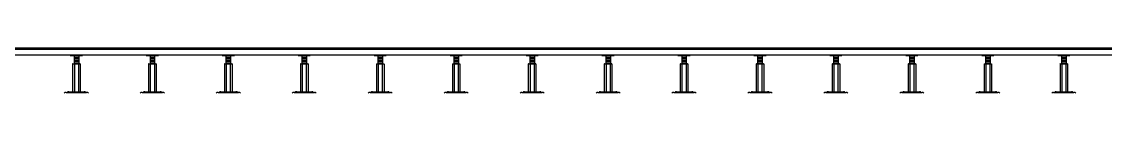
# Model space of a CAD drawing. Header units: millimetres. Extents: x 17311 to 801382, y -242618 to -104888.
# Drawn here: x 520533 to 524100, y -194279 to -194129 of the extents above; entities that cross this region are included whole.
import ezdxf

# ---------------------------------------------------------------- set-up
doc = ezdxf.new("R2010")
doc.units = ezdxf.units.MM
doc.header["$LTSCALE"] = 250
for name, color, linetype in [('A-ELE-4', 4, 'Continuous'), ('A-ELE-8', 8, 'Continuous'), ('GES', 7, 'Continuous')]:
    doc.layers.add(name, color=color, linetype=linetype)

# ---------------------------------------------------------------- blocks, each defined once
blk = doc.blocks.new('*U108')
at = {"layer": 'A-ELE-4'}
blk.add_line((-8.1, 0), (12441.9, 0), dxfattribs=at)
at = {"layer": 'A-ELE-8'}
for p, q in [((-8.1, -5), (12441.9, -5)), ((-8.1, -23), (12441.9, -23))]:
    blk.add_line(p, q, dxfattribs=at)
blk = doc.blocks.new('*U109')
at = {"layer": 'GES', "color": 8}
for p, q in [((44345, 2017, 0), (44345, 2019.5, 0)), ((44345, 2019.5, 0), (44385, 2019.5, 0)), ((44345, 2017, 0), (44385, 2017, 0)), ((44357.4, 2017, 0), (44357.4, 2007.2, 0)), ((44357.4, 2013.6, 0), (44357.4, 1989.7, 0)), ((44357.4, 2011.6, 0), (44372.6, 2011.6, 0)), ((44357.4, 2011.6, 0), (44372.6, 2011.6, 0)), ((44357.4, 2006.6, 0), (44372.6, 2006.6, 0)), ((44357.4, 2006.6, 0), (44372.6, 2006.6, 0)), ((44357.4, 2001.6, 0), (44372.6, 2001.6, 0)), ((44357.4, 2001.6, 0), (44372.6, 2001.6, 0)), ((44372.6, 2017, 0), (44372.6, 2007.2, 0)), ((44372.6, 2013.6, 0), (44372.6, 1989.7, 0)), ((44385, 2017, 0), (44385, 2019.5, 0)), ((44595, 2017, 0), (44595, 2019.5, 0)), ((44595, 2019.5, 0), (44635, 2019.5, 0)), ((44595, 2017, 0), (44635, 2017, 0)), ((44607.4, 2017, 0), (44607.4, 2007.2, 0)), ((44607.4, 2013.6, 0), (44607.4, 1989.7, 0)), ((44607.4, 2011.6, 0), (44622.6, 2011.6, 0)), ((44607.4, 2011.6, 0), (44622.6, 2011.6, 0)), ((44607.4, 2006.6, 0), (44622.6, 2006.6, 0)), ((44607.4, 2006.6, 0), (44622.6, 2006.6, 0)), ((44607.4, 2001.6, 0), (44622.6, 2001.6, 0)), ((44607.4, 2001.6, 0), (44622.6, 2001.6, 0)), ((44622.6, 2017, 0), (44622.6, 2007.2, 0)), ((44622.6, 2013.6, 0), (44622.6, 1989.7, 0)), ((44635, 2017, 0), (44635, 2019.5, 0)), ((44845, 2017, 0), (44845, 2019.5, 0)), ((44845, 2019.5, 0), (44885, 2019.5, 0)), ((44845, 2017, 0), (44885, 2017, 0)), ((44857.4, 2017, 0), (44857.4, 2007.2, 0)), ((44857.4, 2013.6, 0), (44857.4, 1989.7, 0)), ((44857.4, 2011.6, 0), (44872.6, 2011.6, 0)), ((44857.4, 2011.6, 0), (44872.6, 2011.6, 0)), ((44857.4, 2006.6, 0), (44872.6, 2006.6, 0)), ((44857.4, 2006.6, 0), (44872.6, 2006.6, 0)), ((44857.4, 2001.6, 0), (44872.6, 2001.6, 0)), ((44857.4, 2001.6, 0), (44872.6, 2001.6, 0)), ((44872.6, 2017, 0), (44872.6, 2007.2, 0)), ((44872.6, 2013.6, 0), (44872.6, 1989.7, 0)), ((44885, 2017, 0), (44885, 2019.5, 0)), ((45095, 2017, 0), (45095, 2019.5, 0)), ((45095, 2019.5, 0), (45135, 2019.5, 0)), ((45095, 2017, 0), (45135, 2017, 0)), ((45107.4, 2017, 0), (45107.4, 2007.2, 0)), ((45107.4, 2013.6, 0), (45107.4, 1989.7, 0)), ((45107.4, 2011.6, 0), (45122.6, 2011.6, 0)), ((45107.4, 2011.6, 0), (45122.6, 2011.6, 0)), ((45107.4, 2006.6, 0), (45122.6, 2006.6, 0)), ((45107.4, 2006.6, 0), (45122.6, 2006.6, 0)), ((45107.4, 2001.6, 0), (45122.6, 2001.6, 0)), ((45107.4, 2001.6, 0), (45122.6, 2001.6, 0)), ((45122.6, 2017, 0), (45122.6, 2007.2, 0)), ((45122.6, 2013.6, 0), (45122.6, 1989.7, 0)), ((45135, 2017, 0), (45135, 2019.5, 0)), ((45345, 2017, 0), (45345, 2019.5, 0)), ((45345, 2019.5, 0), (45385, 2019.5, 0)), ((45345, 2017, 0), (45385, 2017, 0)), ((45357.4, 2017, 0), (45357.4, 2007.2, 0)), ((45357.4, 2013.6, 0), (45357.4, 1989.7, 0)), ((45357.4, 2011.6, 0), (45372.6, 2011.6, 0)), ((45357.4, 2011.6, 0), (45372.6, 2011.6, 0)), ((45357.4, 2006.6, 0), (45372.6, 2006.6, 0)), ((45357.4, 2006.6, 0), (45372.6, 2006.6, 0)), ((45357.4, 2001.6, 0), (45372.6, 2001.6, 0)), ((45357.4, 2001.6, 0), (45372.6, 2001.6, 0)), ((45372.6, 2017, 0), (45372.6, 2007.2, 0)), ((45372.6, 2013.6, 0), (45372.6, 1989.7, 0)), ((45385, 2017, 0), (45385, 2019.5, 0)), ((45595, 2017, 0), (45595, 2019.5, 0)), ((45595, 2019.5, 0), (45635, 2019.5, 0)), ((45595, 2017, 0), (45635, 2017, 0)), ((45607.4, 2017, 0), (45607.4, 2007.2, 0)), ((45607.4, 2013.6, 0), (45607.4, 1989.7, 0)), ((45607.4, 2011.6, 0), (45622.6, 2011.6, 0)), ((45607.4, 2011.6, 0), (45622.6, 2011.6, 0)), ((45607.4, 2006.6, 0), (45622.6, 2006.6, 0)), ((45607.4, 2006.6, 0), (45622.6, 2006.6, 0)), ((45607.4, 2001.6, 0), (45622.6, 2001.6, 0)), ((45607.4, 2001.6, 0), (45622.6, 2001.6, 0)), ((45622.6, 2017, 0), (45622.6, 2007.2, 0)), ((45622.6, 2013.6, 0), (45622.6, 1989.7, 0)), ((45635, 2017, 0), (45635, 2019.5, 0)), ((45845, 2017, 0), (45845, 2019.5, 0)), ((45845, 2019.5, 0), (45885, 2019.5, 0)), ((45845, 2017, 0), (45885, 2017, 0)), ((45857.4, 2017, 0), (45857.4, 2007.2, 0)), ((45857.4, 2013.6, 0), (45857.4, 1989.7, 0)), ((45857.4, 2011.6, 0), (45872.6, 2011.6, 0)), ((45857.4, 2011.6, 0), (45872.6, 2011.6, 0)), ((45857.4, 2006.6, 0), (45872.6, 2006.6, 0)), ((45857.4, 2006.6, 0), (45872.6, 2006.6, 0)), ((45857.4, 2001.6, 0), (45872.6, 2001.6, 0)), ((45857.4, 2001.6, 0), (45872.6, 2001.6, 0)), ((45872.6, 2017, 0), (45872.6, 2007.2, 0)), ((45872.6, 2013.6, 0), (45872.6, 1989.7, 0)), ((45885, 2017, 0), (45885, 2019.5, 0)), ((46095, 2017, 0), (46095, 2019.5, 0)), ((46095, 2019.5, 0), (46135, 2019.5, 0)), ((46095, 2017, 0), (46135, 2017, 0)), ((46107.4, 2017, 0), (46107.4, 2007.2, 0)), ((46107.4, 2013.6, 0), (46107.4, 1989.7, 0)), ((46107.4, 2011.6, 0), (46122.6, 2011.6, 0)), ((46107.4, 2011.6, 0), (46122.6, 2011.6, 0)), ((46107.4, 2006.6, 0), (46122.6, 2006.6, 0)), ((46107.4, 2006.6, 0), (46122.6, 2006.6, 0)), ((46107.4, 2001.6, 0), (46122.6, 2001.6, 0)), ((46107.4, 2001.6, 0), (46122.6, 2001.6, 0)), ((46122.6, 2017, 0), (46122.6, 2007.2, 0)), ((46122.6, 2013.6, 0), (46122.6, 1989.7, 0)), ((46135, 2017, 0), (46135, 2019.5, 0)), ((46345, 2017, 0), (46345, 2019.5, 0)), ((46345, 2019.5, 0), (46385, 2019.5, 0)), ((46345, 2017, 0), (46385, 2017, 0)), ((46357.4, 2017, 0), (46357.4, 2007.2, 0)), ((46357.4, 2013.6, 0), (46357.4, 1989.7, 0)), ((46357.4, 2011.6, 0), (46372.6, 2011.6, 0)), ((46357.4, 2011.6, 0), (46372.6, 2011.6, 0)), ((46357.4, 2006.6, 0), (46372.6, 2006.6, 0)), ((46357.4, 2006.6, 0), (46372.6, 2006.6, 0)), ((46357.4, 2001.6, 0), (46372.6, 2001.6, 0)), ((46357.4, 2001.6, 0), (46372.6, 2001.6, 0)), ((46372.6, 2017, 0), (46372.6, 2007.2, 0)), ((46372.6, 2013.6, 0), (46372.6, 1989.7, 0)), ((46385, 2017, 0), (46385, 2019.5, 0)), ((46595, 2017, 0), (46595, 2019.5, 0)), ((46595, 2019.5, 0), (46635, 2019.5, 0)), ((46595, 2017, 0), (46635, 2017, 0)), ((46607.4, 2017, 0), (46607.4, 2007.2, 0)), ((46607.4, 2013.6, 0), (46607.4, 1989.7, 0)), ((46607.4, 2011.6, 0), (46622.6, 2011.6, 0)), ((46607.4, 2011.6, 0), (46622.6, 2011.6, 0)), ((46607.4, 2006.6, 0), (46622.6, 2006.6, 0)), ((46607.4, 2006.6, 0), (46622.6, 2006.6, 0)), ((46607.4, 2001.6, 0), (46622.6, 2001.6, 0)), ((46607.4, 2001.6, 0), (46622.6, 2001.6, 0)), ((46622.6, 2017, 0), (46622.6, 2007.2, 0)), ((46622.6, 2013.6, 0), (46622.6, 1989.7, 0)), ((46635, 2017, 0), (46635, 2019.5, 0)), ((46845, 2017, 0), (46845, 2019.5, 0)), ((46845, 2019.5, 0), (46885, 2019.5, 0)), ((46845, 2017, 0), (46885, 2017, 0)), ((46857.4, 2017, 0), (46857.4, 2007.2, 0)), ((46857.4, 2013.6, 0), (46857.4, 1989.7, 0)), ((46857.4, 2011.6, 0), (46872.6, 2011.6, 0)), ((46857.4, 2011.6, 0), (46872.6, 2011.6, 0)), ((46857.4, 2006.6, 0), (46872.6, 2006.6, 0)), ((46857.4, 2006.6, 0), (46872.6, 2006.6, 0)), ((46857.4, 2001.6, 0), (46872.6, 2001.6, 0)), ((46857.4, 2001.6, 0), (46872.6, 2001.6, 0)), ((46872.6, 2017, 0), (46872.6, 2007.2, 0)), ((46872.6, 2013.6, 0), (46872.6, 1989.7, 0)), ((46885, 2017, 0), (46885, 2019.5, 0)), ((47095, 2017, 0), (47095, 2019.5, 0)), ((47095, 2019.5, 0), (47135, 2019.5, 0)), ((47095, 2017, 0), (47135, 2017, 0)), ((47107.4, 2017, 0), (47107.4, 2007.2, 0)), ((47107.4, 2013.6, 0), (47107.4, 1989.7, 0)), ((47107.4, 2011.6, 0), (47122.6, 2011.6, 0)), ((47107.4, 2011.6, 0), (47122.6, 2011.6, 0)), ((47107.4, 2006.6, 0), (47122.6, 2006.6, 0)), ((47107.4, 2006.6, 0), (47122.6, 2006.6, 0)), ((47107.4, 2001.6, 0), (47122.6, 2001.6, 0)), ((47107.4, 2001.6, 0), (47122.6, 2001.6, 0)), ((47122.6, 2017, 0), (47122.6, 2007.2, 0)), ((47122.6, 2013.6, 0), (47122.6, 1989.7, 0)), ((47135, 2017, 0), (47135, 2019.5, 0)), ((47345, 2017, 0), (47345, 2019.5, 0)), ((47345, 2019.5, 0), (47385, 2019.5, 0)), ((47345, 2017, 0), (47385, 2017, 0)), ((47357.4, 2017, 0), (47357.4, 2007.2, 0)), ((47357.4, 2013.6, 0), (47357.4, 1989.7, 0)), ((47357.4, 2011.6, 0), (47372.6, 2011.6, 0)), ((47357.4, 2011.6, 0), (47372.6, 2011.6, 0)), ((47357.4, 2006.6, 0), (47372.6, 2006.6, 0)), ((47357.4, 2006.6, 0), (47372.6, 2006.6, 0)), ((47357.4, 2001.6, 0), (47372.6, 2001.6, 0)), ((47357.4, 2001.6, 0), (47372.6, 2001.6, 0)), ((47372.6, 2017, 0), (47372.6, 2007.2, 0)), ((47372.6, 2013.6, 0), (47372.6, 1989.7, 0)), ((47385, 2017, 0), (47385, 2019.5, 0)), ((47595, 2017, 0), (47595, 2019.5, 0)), ((47595, 2019.5, 0), (47635, 2019.5, 0)), ((47595, 2017, 0), (47635, 2017, 0)), ((47607.4, 2017, 0), (47607.4, 2007.2, 0)), ((47607.4, 2013.6, 0), (47607.4, 1989.7, 0)), ((47607.4, 2011.6, 0), (47622.6, 2011.6, 0)), ((47607.4, 2011.6, 0), (47622.6, 2011.6, 0)), ((47607.4, 2006.6, 0), (47622.6, 2006.6, 0)), ((47607.4, 2006.6, 0), (47622.6, 2006.6, 0)), ((47607.4, 2001.6, 0), (47622.6, 2001.6, 0)), ((47607.4, 2001.6, 0), (47622.6, 2001.6, 0)), ((47622.6, 2017, 0), (47622.6, 2007.2, 0)), ((47622.6, 2013.6, 0), (47622.6, 1989.7, 0)), ((47635, 2017, 0), (47635, 2019.5, 0)), ((44352.6, 1988.9, 0), (44352.6, 1898, 0)), ((44353.4, 1989.7, 0), (44357.6, 1989.7, 0)), ((44357.4, 1996.6, 0), (44372.6, 1996.6, 0)), ((44357.4, 1996.6, 0), (44372.6, 1996.6, 0)), ((44357.4, 1991.6, 0), (44372.6, 1991.6, 0)), ((44357.4, 1991.6, 0), (44372.6, 1991.6, 0)), ((44357.6, 1989.7, 0), (44372.6, 1989.7, 0)), ((44358.4, 1988.9, 0), (44358.4, 1898, 0)), ((44359.2, 1989.7, 0), (44370.9, 1989.7, 0)), ((44371.7, 1988.9, 0), (44371.7, 1898, 0)), ((44372.6, 1989.7, 0), (44376.7, 1989.7, 0)), ((44377.6, 1988.9, 0), (44377.6, 1898, 0)), ((44602.6, 1988.9, 0), (44602.6, 1898, 0)), ((44603.4, 1989.7, 0), (44607.6, 1989.7, 0)), ((44607.4, 1996.6, 0), (44622.6, 1996.6, 0)), ((44607.4, 1996.6, 0), (44622.6, 1996.6, 0)), ((44607.4, 1991.6, 0), (44622.6, 1991.6, 0)), ((44607.4, 1991.6, 0), (44622.6, 1991.6, 0)), ((44607.6, 1989.7, 0), (44622.6, 1989.7, 0)), ((44608.4, 1988.9, 0), (44608.4, 1898, 0)), ((44609.2, 1989.7, 0), (44620.9, 1989.7, 0)), ((44621.7, 1988.9, 0), (44621.7, 1898, 0)), ((44622.6, 1989.7, 0), (44626.7, 1989.7, 0)), ((44627.6, 1988.9, 0), (44627.6, 1898, 0)), ((44852.6, 1988.9, 0), (44852.6, 1898, 0)), ((44853.4, 1989.7, 0), (44857.6, 1989.7, 0)), ((44857.4, 1996.6, 0), (44872.6, 1996.6, 0)), ((44857.4, 1996.6, 0), (44872.6, 1996.6, 0)), ((44857.4, 1991.6, 0), (44872.6, 1991.6, 0)), ((44857.4, 1991.6, 0), (44872.6, 1991.6, 0)), ((44857.6, 1989.7, 0), (44872.6, 1989.7, 0)), ((44858.4, 1988.9, 0), (44858.4, 1898, 0)), ((44859.2, 1989.7, 0), (44870.9, 1989.7, 0)), ((44871.7, 1988.9, 0), (44871.7, 1898, 0)), ((44872.6, 1989.7, 0), (44876.7, 1989.7, 0)), ((44877.6, 1988.9, 0), (44877.6, 1898, 0)), ((45102.6, 1988.9, 0), (45102.6, 1898, 0)), ((45103.4, 1989.7, 0), (45107.6, 1989.7, 0)), ((45107.4, 1996.6, 0), (45122.6, 1996.6, 0)), ((45107.4, 1996.6, 0), (45122.6, 1996.6, 0)), ((45107.4, 1991.6, 0), (45122.6, 1991.6, 0)), ((45107.4, 1991.6, 0), (45122.6, 1991.6, 0)), ((45107.6, 1989.7, 0), (45122.6, 1989.7, 0)), ((45108.4, 1988.9, 0), (45108.4, 1898, 0)), ((45109.2, 1989.7, 0), (45120.9, 1989.7, 0)), ((45121.7, 1988.9, 0), (45121.7, 1898, 0)), ((45122.6, 1989.7, 0), (45126.7, 1989.7, 0)), ((45127.6, 1988.9, 0), (45127.6, 1898, 0)), ((45352.6, 1988.9, 0), (45352.6, 1898, 0)), ((45353.4, 1989.7, 0), (45357.6, 1989.7, 0)), ((45357.4, 1996.6, 0), (45372.6, 1996.6, 0)), ((45357.4, 1996.6, 0), (45372.6, 1996.6, 0)), ((45357.4, 1991.6, 0), (45372.6, 1991.6, 0)), ((45357.4, 1991.6, 0), (45372.6, 1991.6, 0)), ((45357.6, 1989.7, 0), (45372.6, 1989.7, 0)), ((45358.4, 1988.9, 0), (45358.4, 1898, 0)), ((45359.2, 1989.7, 0), (45370.9, 1989.7, 0)), ((45371.7, 1988.9, 0), (45371.7, 1898, 0)), ((45372.6, 1989.7, 0), (45376.7, 1989.7, 0)), ((45377.6, 1988.9, 0), (45377.6, 1898, 0)), ((45602.6, 1988.9, 0), (45602.6, 1898, 0)), ((45603.4, 1989.7, 0), (45607.6, 1989.7, 0)), ((45607.4, 1996.6, 0), (45622.6, 1996.6, 0)), ((45607.4, 1996.6, 0), (45622.6, 1996.6, 0)), ((45607.4, 1991.6, 0), (45622.6, 1991.6, 0)), ((45607.4, 1991.6, 0), (45622.6, 1991.6, 0)), ((45607.6, 1989.7, 0), (45622.6, 1989.7, 0)), ((45608.4, 1988.9, 0), (45608.4, 1898, 0)), ((45609.2, 1989.7, 0), (45620.9, 1989.7, 0)), ((45621.7, 1988.9, 0), (45621.7, 1898, 0)), ((45622.6, 1989.7, 0), (45626.7, 1989.7, 0)), ((45627.6, 1988.9, 0), (45627.6, 1898, 0)), ((45852.6, 1988.9, 0), (45852.6, 1898, 0)), ((45853.4, 1989.7, 0), (45857.6, 1989.7, 0)), ((45857.4, 1996.6, 0), (45872.6, 1996.6, 0)), ((45857.4, 1996.6, 0), (45872.6, 1996.6, 0)), ((45857.4, 1991.6, 0), (45872.6, 1991.6, 0)), ((45857.4, 1991.6, 0), (45872.6, 1991.6, 0)), ((45857.6, 1989.7, 0), (45872.6, 1989.7, 0)), ((45858.4, 1988.9, 0), (45858.4, 1898, 0)), ((45859.2, 1989.7, 0), (45870.9, 1989.7, 0)), ((45871.7, 1988.9, 0), (45871.7, 1898, 0)), ((45872.6, 1989.7, 0), (45876.7, 1989.7, 0)), ((45877.6, 1988.9, 0), (45877.6, 1898, 0)), ((46102.6, 1988.9, 0), (46102.6, 1898, 0)), ((46103.4, 1989.7, 0), (46107.6, 1989.7, 0)), ((46107.4, 1996.6, 0), (46122.6, 1996.6, 0)), ((46107.4, 1996.6, 0), (46122.6, 1996.6, 0)), ((46107.4, 1991.6, 0), (46122.6, 1991.6, 0)), ((46107.4, 1991.6, 0), (46122.6, 1991.6, 0)), ((46107.6, 1989.7, 0), (46122.6, 1989.7, 0)), ((46108.4, 1988.9, 0), (46108.4, 1898, 0)), ((46109.2, 1989.7, 0), (46120.9, 1989.7, 0)), ((46121.7, 1988.9, 0), (46121.7, 1898, 0)), ((46122.6, 1989.7, 0), (46126.7, 1989.7, 0)), ((46127.6, 1988.9, 0), (46127.6, 1898, 0)), ((46352.6, 1988.9, 0), (46352.6, 1898, 0)), ((46353.4, 1989.7, 0), (46357.6, 1989.7, 0)), ((46357.4, 1996.6, 0), (46372.6, 1996.6, 0)), ((46357.4, 1996.6, 0), (46372.6, 1996.6, 0)), ((46357.4, 1991.6, 0), (46372.6, 1991.6, 0)), ((46357.4, 1991.6, 0), (46372.6, 1991.6, 0)), ((46357.6, 1989.7, 0), (46372.6, 1989.7, 0)), ((46358.4, 1988.9, 0), (46358.4, 1898, 0)), ((46359.2, 1989.7, 0), (46370.9, 1989.7, 0)), ((46371.7, 1988.9, 0), (46371.7, 1898, 0)), ((46372.6, 1989.7, 0), (46376.7, 1989.7, 0)), ((46377.6, 1988.9, 0), (46377.6, 1898, 0)), ((46602.6, 1988.9, 0), (46602.6, 1898, 0)), ((46603.4, 1989.7, 0), (46607.6, 1989.7, 0)), ((46607.4, 1996.6, 0), (46622.6, 1996.6, 0)), ((46607.4, 1996.6, 0), (46622.6, 1996.6, 0)), ((46607.4, 1991.6, 0), (46622.6, 1991.6, 0)), ((46607.4, 1991.6, 0), (46622.6, 1991.6, 0)), ((46607.6, 1989.7, 0), (46622.6, 1989.7, 0)), ((46608.4, 1988.9, 0), (46608.4, 1898, 0)), ((46609.2, 1989.7, 0), (46620.9, 1989.7, 0)), ((46621.7, 1988.9, 0), (46621.7, 1898, 0)), ((46622.6, 1989.7, 0), (46626.7, 1989.7, 0)), ((46627.6, 1988.9, 0), (46627.6, 1898, 0)), ((46852.6, 1988.9, 0), (46852.6, 1898, 0)), ((46853.4, 1989.7, 0), (46857.6, 1989.7, 0)), ((46857.4, 1996.6, 0), (46872.6, 1996.6, 0)), ((46857.4, 1996.6, 0), (46872.6, 1996.6, 0)), ((46857.4, 1991.6, 0), (46872.6, 1991.6, 0)), ((46857.4, 1991.6, 0), (46872.6, 1991.6, 0)), ((46857.6, 1989.7, 0), (46872.6, 1989.7, 0)), ((46858.4, 1988.9, 0), (46858.4, 1898, 0)), ((46859.2, 1989.7, 0), (46870.9, 1989.7, 0)), ((46871.7, 1988.9, 0), (46871.7, 1898, 0)), ((46872.6, 1989.7, 0), (46876.7, 1989.7, 0)), ((46877.6, 1988.9, 0), (46877.6, 1898, 0)), ((47102.6, 1988.9, 0), (47102.6, 1898, 0)), ((47103.4, 1989.7, 0), (47107.6, 1989.7, 0)), ((47107.4, 1996.6, 0), (47122.6, 1996.6, 0)), ((47107.4, 1996.6, 0), (47122.6, 1996.6, 0)), ((47107.4, 1991.6, 0), (47122.6, 1991.6, 0)), ((47107.4, 1991.6, 0), (47122.6, 1991.6, 0)), ((47107.6, 1989.7, 0), (47122.6, 1989.7, 0)), ((47108.4, 1988.9, 0), (47108.4, 1898, 0)), ((47109.2, 1989.7, 0), (47120.9, 1989.7, 0)), ((47121.7, 1988.9, 0), (47121.7, 1898, 0)), ((47122.6, 1989.7, 0), (47126.7, 1989.7, 0)), ((47127.6, 1988.9, 0), (47127.6, 1898, 0)), ((47352.6, 1988.9, 0), (47352.6, 1898, 0)), ((47353.4, 1989.7, 0), (47357.6, 1989.7, 0)), ((47357.4, 1996.6, 0), (47372.6, 1996.6, 0)), ((47357.4, 1996.6, 0), (47372.6, 1996.6, 0)), ((47357.4, 1991.6, 0), (47372.6, 1991.6, 0)), ((47357.4, 1991.6, 0), (47372.6, 1991.6, 0)), ((47357.6, 1989.7, 0), (47372.6, 1989.7, 0)), ((47358.4, 1988.9, 0), (47358.4, 1898, 0)), ((47359.2, 1989.7, 0), (47370.9, 1989.7, 0)), ((47371.7, 1988.9, 0), (47371.7, 1898, 0)), ((47372.6, 1989.7, 0), (47376.7, 1989.7, 0)), ((47377.6, 1988.9, 0), (47377.6, 1898, 0)), ((47602.6, 1988.9, 0), (47602.6, 1898, 0)), ((47603.4, 1989.7, 0), (47607.6, 1989.7, 0)), ((47607.4, 1996.6, 0), (47622.6, 1996.6, 0)), ((47607.4, 1996.6, 0), (47622.6, 1996.6, 0)), ((47607.4, 1991.6, 0), (47622.6, 1991.6, 0)), ((47607.4, 1991.6, 0), (47622.6, 1991.6, 0)), ((47607.6, 1989.7, 0), (47622.6, 1989.7, 0)), ((47608.4, 1988.9, 0), (47608.4, 1898, 0)), ((47609.2, 1989.7, 0), (47620.9, 1989.7, 0)), ((47621.7, 1988.9, 0), (47621.7, 1898, 0)), ((47622.6, 1989.7, 0), (47626.7, 1989.7, 0)), ((47627.6, 1988.9, 0), (47627.6, 1898, 0)), ((44331.7, 1895.4), (44398.4, 1895.4)), ((44340.2, 1897.7), (44390.3, 1897.7)), ((44353.4, 1897.2, 0), (44357.6, 1897.2, 0)), ((44356.7, 1897.2, 0), (44356.7, 1897.7)), ((44357.6, 1897.2, 0), (44372.6, 1897.2, 0)), ((44372.6, 1897.2, 0), (44376.7, 1897.2, 0)), ((44373.4, 1897.2, 0), (44373.4, 1897.7)), ((44581.7, 1895.4), (44648.4, 1895.4)), ((44590.2, 1897.7), (44640.3, 1897.7)), ((44603.4, 1897.2, 0), (44607.6, 1897.2, 0)), ((44606.7, 1897.2, 0), (44606.7, 1897.7)), ((44607.6, 1897.2, 0), (44622.6, 1897.2, 0)), ((44622.6, 1897.2, 0), (44626.7, 1897.2, 0)), ((44623.4, 1897.2, 0), (44623.4, 1897.7)), ((44831.7, 1895.4), (44898.4, 1895.4)), ((44840.2, 1897.7), (44890.3, 1897.7)), ((44853.4, 1897.2, 0), (44857.6, 1897.2, 0)), ((44856.7, 1897.2, 0), (44856.7, 1897.7)), ((44857.6, 1897.2, 0), (44872.6, 1897.2, 0)), ((44872.6, 1897.2, 0), (44876.7, 1897.2, 0)), ((44873.4, 1897.2, 0), (44873.4, 1897.7)), ((45081.7, 1895.4), (45148.4, 1895.4)), ((45090.2, 1897.7), (45140.3, 1897.7)), ((45103.4, 1897.2, 0), (45107.6, 1897.2, 0)), ((45106.7, 1897.2, 0), (45106.7, 1897.7)), ((45107.6, 1897.2, 0), (45122.6, 1897.2, 0)), ((45122.6, 1897.2, 0), (45126.7, 1897.2, 0)), ((45123.4, 1897.2, 0), (45123.4, 1897.7)), ((45331.7, 1895.4), (45398.4, 1895.4)), ((45340.2, 1897.7), (45390.3, 1897.7)), ((45353.4, 1897.2, 0), (45357.6, 1897.2, 0)), ((45356.7, 1897.2, 0), (45356.7, 1897.7)), ((45357.6, 1897.2, 0), (45372.6, 1897.2, 0)), ((45372.6, 1897.2, 0), (45376.7, 1897.2, 0)), ((45373.4, 1897.2, 0), (45373.4, 1897.7)), ((45581.7, 1895.4), (45648.4, 1895.4)), ((45590.2, 1897.7), (45640.3, 1897.7)), ((45603.4, 1897.2, 0), (45607.6, 1897.2, 0)), ((45606.7, 1897.2, 0), (45606.7, 1897.7)), ((45607.6, 1897.2, 0), (45622.6, 1897.2, 0)), ((45622.6, 1897.2, 0), (45626.7, 1897.2, 0)), ((45623.4, 1897.2, 0), (45623.4, 1897.7)), ((45831.7, 1895.4), (45898.4, 1895.4)), ((45840.2, 1897.7), (45890.3, 1897.7)), ((45853.4, 1897.2, 0), (45857.6, 1897.2, 0)), ((45856.7, 1897.2, 0), (45856.7, 1897.7)), ((45857.6, 1897.2, 0), (45872.6, 1897.2, 0)), ((45872.6, 1897.2, 0), (45876.7, 1897.2, 0)), ((45873.4, 1897.2, 0), (45873.4, 1897.7)), ((46081.7, 1895.4), (46148.4, 1895.4)), ((46090.2, 1897.7), (46140.3, 1897.7)), ((46103.4, 1897.2, 0), (46107.6, 1897.2, 0)), ((46106.7, 1897.2, 0), (46106.7, 1897.7)), ((46107.6, 1897.2, 0), (46122.6, 1897.2, 0)), ((46122.6, 1897.2, 0), (46126.7, 1897.2, 0)), ((46123.4, 1897.2, 0), (46123.4, 1897.7)), ((46331.7, 1895.4), (46398.4, 1895.4)), ((46340.2, 1897.7), (46390.3, 1897.7)), ((46353.4, 1897.2, 0), (46357.6, 1897.2, 0)), ((46356.7, 1897.2, 0), (46356.7, 1897.7)), ((46357.6, 1897.2, 0), (46372.6, 1897.2, 0)), ((46372.6, 1897.2, 0), (46376.7, 1897.2, 0)), ((46373.4, 1897.2, 0), (46373.4, 1897.7)), ((46581.7, 1895.4), (46648.4, 1895.4)), ((46590.2, 1897.7), (46640.3, 1897.7)), ((46603.4, 1897.2, 0), (46607.6, 1897.2, 0)), ((46606.7, 1897.2, 0), (46606.7, 1897.7)), ((46607.6, 1897.2, 0), (46622.6, 1897.2, 0)), ((46622.6, 1897.2, 0), (46626.7, 1897.2, 0)), ((46623.4, 1897.2, 0), (46623.4, 1897.7)), ((46831.7, 1895.4), (46898.4, 1895.4)), ((46840.2, 1897.7), (46890.3, 1897.7)), ((46853.4, 1897.2, 0), (46857.6, 1897.2, 0)), ((46856.7, 1897.2, 0), (46856.7, 1897.7)), ((46857.6, 1897.2, 0), (46872.6, 1897.2, 0)), ((46872.6, 1897.2, 0), (46876.7, 1897.2, 0)), ((46873.4, 1897.2, 0), (46873.4, 1897.7)), ((47081.7, 1895.4), (47148.4, 1895.4)), ((47090.2, 1897.7), (47140.3, 1897.7)), ((47103.4, 1897.2, 0), (47107.6, 1897.2, 0)), ((47106.7, 1897.2, 0), (47106.7, 1897.7)), ((47107.6, 1897.2, 0), (47122.6, 1897.2, 0)), ((47122.6, 1897.2, 0), (47126.7, 1897.2, 0)), ((47123.4, 1897.2, 0), (47123.4, 1897.7)), ((47331.7, 1895.4), (47398.4, 1895.4)), ((47340.2, 1897.7), (47390.3, 1897.7)), ((47353.4, 1897.2, 0), (47357.6, 1897.2, 0)), ((47356.7, 1897.2, 0), (47356.7, 1897.7)), ((47357.6, 1897.2, 0), (47372.6, 1897.2, 0)), ((47372.6, 1897.2, 0), (47376.7, 1897.2, 0)), ((47373.4, 1897.2, 0), (47373.4, 1897.7)), ((47581.7, 1895.4), (47648.4, 1895.4)), ((47590.2, 1897.7), (47640.3, 1897.7)), ((47603.4, 1897.2, 0), (47607.6, 1897.2, 0)), ((47606.7, 1897.2, 0), (47606.7, 1897.7)), ((47607.6, 1897.2, 0), (47622.6, 1897.2, 0)), ((47622.6, 1897.2, 0), (47626.7, 1897.2, 0)), ((47623.4, 1897.2, 0), (47623.4, 1897.7))]:
    blk.add_line(p, q, dxfattribs=at)
for centre, radius, start, end in [((44353.4, 1988.9, 0), 0.833, 90, 180), ((44357.6, 1988.9, 0), 0.833, 0, 90), ((44359.2, 1988.9, 0), 0.833, 90, 180), ((44370.9, 1988.9, 0), 0.833, 0, 90), ((44372.6, 1988.9, 0), 0.833, 90, 180), ((44376.7, 1988.9, 0), 0.833, 0, 90), ((44603.4, 1988.9, 0), 0.833, 90, 180), ((44607.6, 1988.9, 0), 0.833, 0, 90), ((44609.2, 1988.9, 0), 0.833, 90, 180), ((44620.9, 1988.9, 0), 0.833, 0, 90), ((44622.6, 1988.9, 0), 0.833, 90, 180), ((44626.7, 1988.9, 0), 0.833, 0, 90), ((44853.4, 1988.9, 0), 0.833, 90, 180), ((44857.6, 1988.9, 0), 0.833, 0, 90), ((44859.2, 1988.9, 0), 0.833, 90, 180), ((44870.9, 1988.9, 0), 0.833, 0, 90), ((44872.6, 1988.9, 0), 0.833, 90, 180), ((44876.7, 1988.9, 0), 0.833, 0, 90), ((45103.4, 1988.9, 0), 0.833, 90, 180), ((45107.6, 1988.9, 0), 0.833, 0, 90), ((45109.2, 1988.9, 0), 0.833, 90, 180), ((45120.9, 1988.9, 0), 0.833, 0, 90), ((45122.6, 1988.9, 0), 0.833, 90, 180), ((45126.7, 1988.9, 0), 0.833, 0, 90), ((45353.4, 1988.9, 0), 0.833, 90, 180), ((45357.6, 1988.9, 0), 0.833, 0, 90), ((45359.2, 1988.9, 0), 0.833, 90, 180), ((45370.9, 1988.9, 0), 0.833, 0, 90), ((45372.6, 1988.9, 0), 0.833, 90, 180), ((45376.7, 1988.9, 0), 0.833, 0, 90), ((45603.4, 1988.9, 0), 0.833, 90, 180), ((45607.6, 1988.9, 0), 0.833, 0, 90), ((45609.2, 1988.9, 0), 0.833, 90, 180), ((45620.9, 1988.9, 0), 0.833, 0, 90), ((45622.6, 1988.9, 0), 0.833, 90, 180), ((45626.7, 1988.9, 0), 0.833, 0, 90), ((45853.4, 1988.9, 0), 0.833, 90, 180), ((45857.6, 1988.9, 0), 0.833, 0, 90), ((45859.2, 1988.9, 0), 0.833, 90, 180), ((45870.9, 1988.9, 0), 0.833, 0, 90), ((45872.6, 1988.9, 0), 0.833, 90, 180), ((45876.7, 1988.9, 0), 0.833, 0, 90), ((46103.4, 1988.9, 0), 0.833, 90, 180), ((46107.6, 1988.9, 0), 0.833, 0, 90), ((46109.2, 1988.9, 0), 0.833, 90, 180), ((46120.9, 1988.9, 0), 0.833, 0, 90), ((46122.6, 1988.9, 0), 0.833, 90, 180), ((46126.7, 1988.9, 0), 0.833, 0, 90), ((46353.4, 1988.9, 0), 0.833, 90, 180), ((46357.6, 1988.9, 0), 0.833, 0, 90), ((46359.2, 1988.9, 0), 0.833, 90, 180), ((46370.9, 1988.9, 0), 0.833, 0, 90), ((46372.6, 1988.9, 0), 0.833, 90, 180), ((46376.7, 1988.9, 0), 0.833, 0, 90), ((46603.4, 1988.9, 0), 0.833, 90, 180), ((46607.6, 1988.9, 0), 0.833, 0, 90), ((46609.2, 1988.9, 0), 0.833, 90, 180), ((46620.9, 1988.9, 0), 0.833, 0, 90), ((46622.6, 1988.9, 0), 0.833, 90, 180), ((46626.7, 1988.9, 0), 0.833, 0, 90), ((46853.4, 1988.9, 0), 0.833, 90, 180), ((46857.6, 1988.9, 0), 0.833, 0, 90), ((46859.2, 1988.9, 0), 0.833, 90, 180), ((46870.9, 1988.9, 0), 0.833, 0, 90), ((46872.6, 1988.9, 0), 0.833, 90, 180), ((46876.7, 1988.9, 0), 0.833, 0, 90), ((47103.4, 1988.9, 0), 0.833, 90, 180), ((47107.6, 1988.9, 0), 0.833, 0, 90), ((47109.2, 1988.9, 0), 0.833, 90, 180), ((47120.9, 1988.9, 0), 0.833, 0, 90), ((47122.6, 1988.9, 0), 0.833, 90, 180), ((47126.7, 1988.9, 0), 0.833, 0, 90), ((47353.4, 1988.9, 0), 0.833, 90, 180), ((47357.6, 1988.9, 0), 0.833, 0, 90), ((47359.2, 1988.9, 0), 0.833, 90, 180), ((47370.9, 1988.9, 0), 0.833, 0, 90), ((47372.6, 1988.9, 0), 0.833, 90, 180), ((47376.7, 1988.9, 0), 0.833, 0, 90), ((47603.4, 1988.9, 0), 0.833, 90, 180), ((47607.6, 1988.9, 0), 0.833, 0, 90), ((47609.2, 1988.9, 0), 0.833, 90, 180), ((47620.9, 1988.9, 0), 0.833, 0, 90), ((47622.6, 1988.9, 0), 0.833, 90, 180), ((47626.7, 1988.9, 0), 0.833, 0, 90), ((44331.7, 1887.1), 8.33, 90, 139.756), ((44340.2, 1889.3), 8.33, 90, 132.9054), ((44353.4, 1898, 0), 0.833, 180, 270), ((44357.6, 1898, 0), 0.833, 270, 0), ((44359.2, 1898, 0), 0.833, 180, 270), ((44372.6, 1898, 0), 0.833, 180, 270), ((44376.7, 1898, 0), 0.833, 270, 0), ((44390.3, 1889.3), 8.33, 47.0946, 90), ((44398.4, 1887.1), 8.33, 40.244, 90), ((44581.7, 1887.1), 8.33, 90, 139.756), ((44590.2, 1889.3), 8.33, 90, 132.9054), ((44603.4, 1898, 0), 0.833, 180, 270), ((44607.6, 1898, 0), 0.833, 270, 0), ((44609.2, 1898, 0), 0.833, 180, 270), ((44622.6, 1898, 0), 0.833, 180, 270), ((44626.7, 1898, 0), 0.833, 270, 0), ((44640.3, 1889.3), 8.33, 47.0946, 90), ((44648.4, 1887.1), 8.33, 40.244, 90), ((44831.7, 1887.1), 8.33, 90, 139.756), ((44840.2, 1889.3), 8.33, 90, 132.9054), ((44853.4, 1898, 0), 0.833, 180, 270), ((44857.6, 1898, 0), 0.833, 270, 0), ((44859.2, 1898, 0), 0.833, 180, 270), ((44872.6, 1898, 0), 0.833, 180, 270), ((44876.7, 1898, 0), 0.833, 270, 0), ((44890.3, 1889.3), 8.33, 47.0946, 90), ((44898.4, 1887.1), 8.33, 40.244, 90), ((45081.7, 1887.1), 8.33, 90, 139.756), ((45090.2, 1889.3), 8.33, 90, 132.9054), ((45103.4, 1898, 0), 0.833, 180, 270), ((45107.6, 1898, 0), 0.833, 270, 0), ((45109.2, 1898, 0), 0.833, 180, 270), ((45122.6, 1898, 0), 0.833, 180, 270), ((45126.7, 1898, 0), 0.833, 270, 0), ((45140.3, 1889.3), 8.33, 47.0946, 90), ((45148.4, 1887.1), 8.33, 40.244, 90), ((45331.7, 1887.1), 8.33, 90, 139.756), ((45340.2, 1889.3), 8.33, 90, 132.9054), ((45353.4, 1898, 0), 0.833, 180, 270), ((45357.6, 1898, 0), 0.833, 270, 0), ((45359.2, 1898, 0), 0.833, 180, 270), ((45372.6, 1898, 0), 0.833, 180, 270), ((45376.7, 1898, 0), 0.833, 270, 0), ((45390.3, 1889.3), 8.33, 47.0946, 90), ((45398.4, 1887.1), 8.33, 40.244, 90), ((45581.7, 1887.1), 8.33, 90, 139.756), ((45590.2, 1889.3), 8.33, 90, 132.9054), ((45603.4, 1898, 0), 0.833, 180, 270), ((45607.6, 1898, 0), 0.833, 270, 0), ((45609.2, 1898, 0), 0.833, 180, 270), ((45622.6, 1898, 0), 0.833, 180, 270), ((45626.7, 1898, 0), 0.833, 270, 0), ((45640.3, 1889.3), 8.33, 47.0946, 90), ((45648.4, 1887.1), 8.33, 40.244, 90), ((45831.7, 1887.1), 8.33, 90, 139.756), ((45840.2, 1889.3), 8.33, 90, 132.9054), ((45853.4, 1898, 0), 0.833, 180, 270), ((45857.6, 1898, 0), 0.833, 270, 0), ((45859.2, 1898, 0), 0.833, 180, 270), ((45872.6, 1898, 0), 0.833, 180, 270), ((45876.7, 1898, 0), 0.833, 270, 0), ((45890.3, 1889.3), 8.33, 47.0946, 90), ((45898.4, 1887.1), 8.33, 40.244, 90), ((46081.7, 1887.1), 8.33, 90, 139.756), ((46090.2, 1889.3), 8.33, 90, 132.9054), ((46103.4, 1898, 0), 0.833, 180, 270), ((46107.6, 1898, 0), 0.833, 270, 0), ((46109.2, 1898, 0), 0.833, 180, 270), ((46122.6, 1898, 0), 0.833, 180, 270), ((46126.7, 1898, 0), 0.833, 270, 0), ((46140.3, 1889.3), 8.33, 47.0946, 90), ((46148.4, 1887.1), 8.33, 40.244, 90), ((46331.7, 1887.1), 8.33, 90, 139.756), ((46340.2, 1889.3), 8.33, 90, 132.9054), ((46353.4, 1898, 0), 0.833, 180, 270), ((46357.6, 1898, 0), 0.833, 270, 0), ((46359.2, 1898, 0), 0.833, 180, 270), ((46372.6, 1898, 0), 0.833, 180, 270), ((46376.7, 1898, 0), 0.833, 270, 0), ((46390.3, 1889.3), 8.33, 47.0946, 90), ((46398.4, 1887.1), 8.33, 40.244, 90), ((46581.7, 1887.1), 8.33, 90, 139.756), ((46590.2, 1889.3), 8.33, 90, 132.9054), ((46603.4, 1898, 0), 0.833, 180, 270), ((46607.6, 1898, 0), 0.833, 270, 0), ((46609.2, 1898, 0), 0.833, 180, 270), ((46622.6, 1898, 0), 0.833, 180, 270), ((46626.7, 1898, 0), 0.833, 270, 0), ((46640.3, 1889.3), 8.33, 47.0946, 90), ((46648.4, 1887.1), 8.33, 40.244, 90), ((46831.7, 1887.1), 8.33, 90, 139.756), ((46840.2, 1889.3), 8.33, 90, 132.9054), ((46853.4, 1898, 0), 0.833, 180, 270), ((46857.6, 1898, 0), 0.833, 270, 0), ((46859.2, 1898, 0), 0.833, 180, 270), ((46872.6, 1898, 0), 0.833, 180, 270), ((46876.7, 1898, 0), 0.833, 270, 0), ((46890.3, 1889.3), 8.33, 47.0946, 90), ((46898.4, 1887.1), 8.33, 40.244, 90), ((47081.7, 1887.1), 8.33, 90, 139.756), ((47090.2, 1889.3), 8.33, 90, 132.9054), ((47103.4, 1898, 0), 0.833, 180, 270), ((47107.6, 1898, 0), 0.833, 270, 0), ((47109.2, 1898, 0), 0.833, 180, 270), ((47122.6, 1898, 0), 0.833, 180, 270), ((47126.7, 1898, 0), 0.833, 270, 0), ((47140.3, 1889.3), 8.33, 47.0946, 90), ((47148.4, 1887.1), 8.33, 40.244, 90), ((47331.7, 1887.1), 8.33, 90, 139.756), ((47340.2, 1889.3), 8.33, 90, 132.9054), ((47353.4, 1898, 0), 0.833, 180, 270), ((47357.6, 1898, 0), 0.833, 270, 0), ((47359.2, 1898, 0), 0.833, 180, 270), ((47372.6, 1898, 0), 0.833, 180, 270), ((47376.7, 1898, 0), 0.833, 270, 0), ((47390.3, 1889.3), 8.33, 47.0946, 90), ((47398.4, 1887.1), 8.33, 40.244, 90), ((47581.7, 1887.1), 8.33, 90, 139.756), ((47590.2, 1889.3), 8.33, 90, 132.9054), ((47603.4, 1898, 0), 0.833, 180, 270), ((47607.6, 1898, 0), 0.833, 270, 0), ((47609.2, 1898, 0), 0.833, 180, 270), ((47622.6, 1898, 0), 0.833, 180, 270), ((47626.7, 1898, 0), 0.833, 270, 0), ((47640.3, 1889.3), 8.33, 47.0946, 90), ((47648.4, 1887.1), 8.33, 40.244, 90)]:
    blk.add_arc(centre, radius, start, end, dxfattribs=at)

msp = doc.modelspace()

# ---------------------------------------------------------------- block references
at = {"layer": 'GES'}
msp.add_blockref('*U108', (515318.7, -194129.5), dxfattribs=at)
at = {"layer": 'GES', "color": 2, "linetype": 'Continuous'}
msp.add_blockref('*U109', (476348.2, -196172), dxfattribs=at)

doc.saveas('drawing.dxf')
